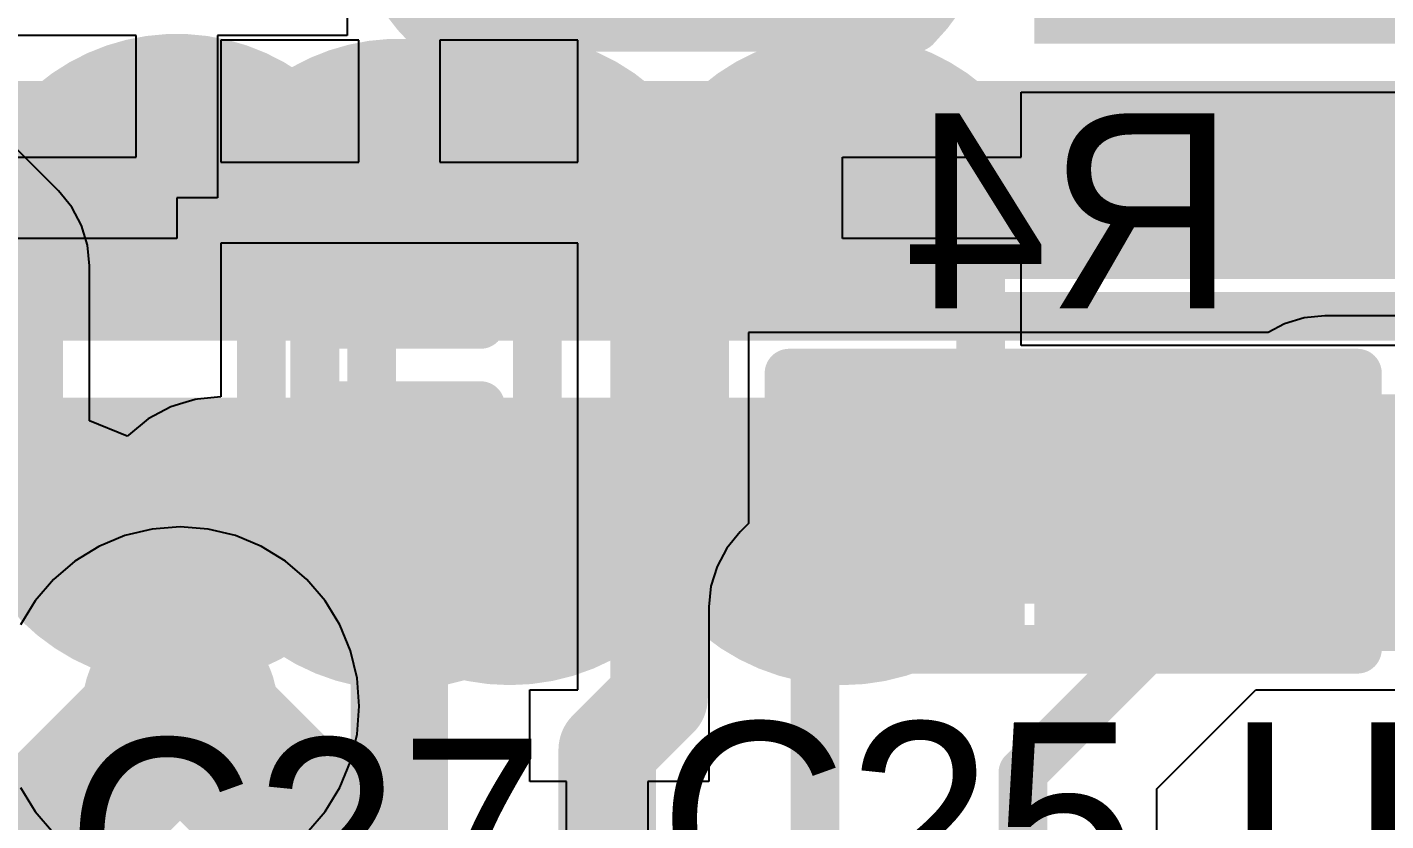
# Model space of a CAD drawing. Extents: x 122.9 to 153, y 141.4 to 165.6.
# Drawn here: x 135.406 to 139.656, y 158.636 to 161.118 of the extents above; entities that cross this region are included whole.
import ezdxf

# ---------------------------------------------------------------- set-up
doc = ezdxf.new("R2010")
doc.units = 0
doc.layers.get('0').update_dxf_attribs({"linetype": 'CONTINUOUS'})
for name, color, linetype in [('BOTTOMLAYER', 5, 'CONTINUOUS'), ('BOTTOMOVERLAY', 54, 'CONTINUOUS'), ('BOTTOMPASTE', 16, 'CONTINUOUS'), ('BOTTOMSOLDER', 6, 'CONTINUOUS'), ('MIDLAYER1', 16, 'CONTINUOUS'), ('MIDLAYER2', 76, 'CONTINUOUS'), ('MULTILAYER', 9, 'CONTINUOUS'), ('TOPLAYER', 1, 'CONTINUOUS'), ('TOPOVERLAY', 2, 'CONTINUOUS'), ('TOPPASTE', 8, 'CONTINUOUS'), ('TOPSOLDER', 216, 'CONTINUOUS')]:
    doc.layers.add(name, color=color, linetype=linetype)

# ---------------------------------------------------------------- blocks, each defined once
blk = doc.blocks.new('R0402_B_9')
at = {"layer": 'BOTTOMLAYER'}
for points in [[(-0.762, -0.3048), (-0.254, -0.3048), (-0.762, 0.3048), (-0.254, 0.3048)], [(0.254, -0.3048), (0.762, -0.3048), (0.254, 0.3048), (0.762, 0.3048)]]:
    blk.add_solid(points, dxfattribs=at)
at = {"layer": 'BOTTOMOVERLAY', "const_width": 0.1524}
for points in [[(-0.889, 0.4318), (0.889, 0.4318)], [(-0.889, -0.431795), (-0.889, 0.4318)], [(-0.0762, 0.2032), (0.1524, 0.4318)], [(0.889, -0.431795), (0.889, 0.4318)], [(-0.0762, 0.2032), (0.127, 0)], [(-0.0762, -0.2032), (0.127, 0)], [(-0.0762, -0.2032), (0.1524, -0.4318)], [(-0.889, -0.431795), (0.889, -0.431795)]]:
    blk.add_lwpolyline(points, dxfattribs=at)
at = {"layer": 'BOTTOMOVERLAY', "const_width": 0.0762}
for points in [[(-0.9271, 0.4318, 1), (-0.8509, 0.4318, 1)], [(-0.9271, 0.4318, 1), (-0.8509, 0.4318, 1)], [(0.1143, 0.4318, 1), (0.1905, 0.4318, 1)], [(0.8509, 0.4318, 1), (0.9271, 0.4318, 1)], [(0.8509, 0.4318, 1), (0.9271, 0.4318, 1)], [(-0.1143, 0.2032, 1), (-0.0381, 0.2032, 1)], [(-0.1143, 0.2032, 1), (-0.0381, 0.2032, 1)], [(0.0889, 0, 1), (0.1651, 0, 1)], [(0.0889, 0, 1), (0.1651, 0, 1)], [(-0.1143, -0.2032, 1), (-0.0381, -0.2032, 1)], [(-0.1143, -0.2032, 1), (-0.0381, -0.2032, 1)], [(-0.9271, -0.431795, 1), (-0.8509, -0.431795, 1)], [(-0.9271, -0.431795, 1), (-0.8509, -0.431795, 1)], [(0.1143, -0.4318, 1), (0.1905, -0.4318, 1)], [(0.8509, -0.431795, 1), (0.9271, -0.431795, 1)], [(0.8509, -0.431795, 1), (0.9271, -0.431795, 1)]]:
    blk.add_lwpolyline(points, format="xyb", close=True, dxfattribs=at)
at = {"layer": 'BOTTOMPASTE'}
for points in [[(-0.762, -0.3048), (-0.254, -0.3048), (-0.762, 0.3048), (-0.254, 0.3048)], [(0.254, -0.3048), (0.762, -0.3048), (0.254, 0.3048), (0.762, 0.3048)]]:
    blk.add_solid(points, dxfattribs=at)
at = {"layer": 'BOTTOMSOLDER'}
for points in [[(-0.8636, -0.4064), (-0.1524, -0.4064), (-0.8636, 0.4064), (-0.1524, 0.4064)], [(0.1524, -0.4064), (0.8636, -0.4064), (0.1524, 0.4064), (0.8636, 0.4064)]]:
    blk.add_solid(points, dxfattribs=at)
blk = doc.blocks.new('C0402_B_12')
at = {"layer": 'BOTTOMLAYER'}
for points in [[(-0.762, -0.3048), (-0.254, -0.3048), (-0.762, 0.3048), (-0.254, 0.3048)], [(0.254, -0.3048), (0.762, -0.3048), (0.254, 0.3048), (0.762, 0.3048)]]:
    blk.add_solid(points, dxfattribs=at)
at = {"layer": 'BOTTOMOVERLAY', "const_width": 0.1524}
for points in [[(-0.762003, -0.431792, -0.413008), (-0.762003, 0.431797)], [(0.761997, 0.4318, -0.423003), (0.761997, -0.4318)]]:
    blk.add_lwpolyline(points, format="xyb", dxfattribs=at)
at = {"layer": 'BOTTOMOVERLAY', "const_width": 0.0762}
for points in [[(-0.800103, 0.431797, 1), (-0.723903, 0.431797, 1)], [(-0.8001, 0.4318, 1), (-0.7239, 0.4318, 1)], [(0.723897, 0.4318, 1), (0.800097, 0.4318, 1)], [(0.7239, 0.4318, 1), (0.8001, 0.4318, 1)], [(-0.1651, 0.254, 1), (-0.0889, 0.254, 1)], [(0.0889, 0.254, 1), (0.1651, 0.254, 1)], [(-0.1651, -0.254, 1), (-0.0889, -0.254, 1)], [(0.0889, -0.254, 1), (0.1651, -0.254, 1)], [(-0.800103, -0.431792, 1), (-0.723903, -0.431792, 1)], [(-0.8001, -0.431795, 1), (-0.7239, -0.431795, 1)], [(0.723897, -0.4318, 1), (0.800097, -0.4318, 1)], [(0.7239, -0.431795, 1), (0.8001, -0.431795, 1)]]:
    blk.add_lwpolyline(points, format="xyb", close=True, dxfattribs=at)
at = {"layer": 'BOTTOMOVERLAY', "const_width": 0.1524}
for points in [[(-0.762, 0.4318), (0.762, 0.4318)], [(-0.127, 0.254), (-0.127, -0.254)], [(0.127, 0.254), (0.127, -0.254)], [(-0.762, -0.431795), (0.762, -0.431795)]]:
    blk.add_lwpolyline(points, dxfattribs=at)
at = {"layer": 'BOTTOMPASTE'}
for points in [[(-0.762, -0.3048), (-0.254, -0.3048), (-0.762, 0.3048), (-0.254, 0.3048)], [(0.254, -0.3048), (0.762, -0.3048), (0.254, 0.3048), (0.762, 0.3048)]]:
    blk.add_solid(points, dxfattribs=at)
at = {"layer": 'BOTTOMSOLDER'}
for points in [[(-0.8636, -0.4064), (-0.1524, -0.4064), (-0.8636, 0.4064), (-0.1524, 0.4064)], [(0.1524, -0.4064), (0.8636, -0.4064), (0.1524, 0.4064), (0.8636, 0.4064)]]:
    blk.add_solid(points, dxfattribs=at)
blk = doc.blocks.new('C0402_15')
at = {"layer": 'TOPLAYER'}
for points in [[(-0.761997, -0.3048), (-0.253997, -0.3048), (-0.761997, 0.3048), (-0.253997, 0.3048)], [(0.253997, -0.3048), (0.761997, -0.3048), (0.253997, 0.3048), (0.761997, 0.3048)]]:
    blk.add_solid(points, dxfattribs=at)
at = {"layer": 'TOPOVERLAY', "const_width": 0.1524}
for points in [[(-0.762003, -0.431797, -0.413008), (-0.762003, 0.431792)], [(0.761995, 0.4318, -0.423003), (0.761995, -0.4318)]]:
    blk.add_lwpolyline(points, format="xyb", dxfattribs=at)
at = {"layer": 'TOPOVERLAY', "const_width": 0.0762}
for points in [[(-0.800103, 0.431792, 1), (-0.723903, 0.431792, 1)], [(-0.8001, 0.431795, 1), (-0.7239, 0.431795, 1)], [(0.723895, 0.4318, 1), (0.800095, 0.4318, 1)], [(0.7239, 0.431795, 1), (0.8001, 0.431795, 1)], [(-0.800103, -0.431797, 1), (-0.723903, -0.431797, 1)], [(-0.8001, -0.4318, 1), (-0.7239, -0.4318, 1)], [(0.723895, -0.4318, 1), (0.800095, -0.4318, 1)], [(0.7239, -0.4318, 1), (0.8001, -0.4318, 1)]]:
    blk.add_lwpolyline(points, format="xyb", close=True, dxfattribs=at)
at = {"layer": 'TOPOVERLAY', "const_width": 0.1524}
for points in [[(-0.762, 0.431795), (0.762, 0.431795)], [(-0.762, -0.4318), (0.762, -0.4318)]]:
    blk.add_lwpolyline(points, dxfattribs=at)
at = {"layer": 'TOPPASTE'}
for points in [[(-0.761997, -0.3048), (-0.253997, -0.3048), (-0.761997, 0.3048), (-0.253997, 0.3048)], [(0.253997, -0.3048), (0.761997, -0.3048), (0.253997, 0.3048), (0.761997, 0.3048)]]:
    blk.add_solid(points, dxfattribs=at)
at = {"layer": 'TOPSOLDER'}
for points in [[(-0.863597, -0.4064), (-0.152397, -0.4064), (-0.863597, 0.4064), (-0.152397, 0.4064)], [(0.152397, -0.4064), (0.863597, -0.4064), (0.152397, 0.4064), (0.863597, 0.4064)]]:
    blk.add_solid(points, dxfattribs=at)
blk = doc.blocks.new('C0402_16')
at = {"layer": 'TOPLAYER'}
for points in [[(-0.761997, -0.3048), (-0.253997, -0.3048), (-0.761997, 0.3048), (-0.253997, 0.3048)], [(0.253997, -0.3048), (0.761997, -0.3048), (0.253997, 0.3048), (0.761997, 0.3048)]]:
    blk.add_solid(points, dxfattribs=at)
at = {"layer": 'TOPOVERLAY', "const_width": 0.1524}
for points in [[(-0.762003, -0.431797, -0.413008), (-0.762003, 0.431792)], [(0.761995, 0.4318, -0.423003), (0.761995, -0.4318)]]:
    blk.add_lwpolyline(points, format="xyb", dxfattribs=at)
at = {"layer": 'TOPOVERLAY', "const_width": 0.0762}
for points in [[(-0.800103, 0.431792, 1), (-0.723903, 0.431792, 1)], [(-0.8001, 0.431795, 1), (-0.7239, 0.431795, 1)], [(0.723895, 0.4318, 1), (0.800095, 0.4318, 1)], [(0.7239, 0.431795, 1), (0.8001, 0.431795, 1)], [(-0.800103, -0.431797, 1), (-0.723903, -0.431797, 1)], [(-0.8001, -0.4318, 1), (-0.7239, -0.4318, 1)], [(0.723895, -0.4318, 1), (0.800095, -0.4318, 1)], [(0.7239, -0.4318, 1), (0.8001, -0.4318, 1)]]:
    blk.add_lwpolyline(points, format="xyb", close=True, dxfattribs=at)
at = {"layer": 'TOPOVERLAY', "const_width": 0.1524}
for points in [[(-0.762, 0.431795), (0.762, 0.431795)], [(-0.762, -0.4318), (0.762, -0.4318)]]:
    blk.add_lwpolyline(points, dxfattribs=at)
at = {"layer": 'TOPPASTE'}
for points in [[(-0.761997, -0.3048), (-0.253997, -0.3048), (-0.761997, 0.3048), (-0.253997, 0.3048)], [(0.253997, -0.3048), (0.761997, -0.3048), (0.253997, 0.3048), (0.761997, 0.3048)]]:
    blk.add_solid(points, dxfattribs=at)
at = {"layer": 'TOPSOLDER'}
for points in [[(-0.863597, -0.4064), (-0.152397, -0.4064), (-0.863597, 0.4064), (-0.152397, 0.4064)], [(0.152397, -0.4064), (0.863597, -0.4064), (0.152397, 0.4064), (0.863597, 0.4064)]]:
    blk.add_solid(points, dxfattribs=at)
blk = doc.blocks.new('C0402_30')
at = {"layer": 'TOPLAYER'}
for points in [[(-0.761997, -0.3048), (-0.253997, -0.3048), (-0.761997, 0.3048), (-0.253997, 0.3048)], [(0.253995, -0.3048), (0.761995, -0.3048), (0.253995, 0.3048), (0.761995, 0.3048)]]:
    blk.add_solid(points, dxfattribs=at)
at = {"layer": 'TOPOVERLAY', "const_width": 0.1524}
for points in [[(-0.762005, -0.431795, -0.413008), (-0.762005, 0.431795)], [(0.761995, 0.4318, -0.423003), (0.761995, -0.4318)]]:
    blk.add_lwpolyline(points, format="xyb", dxfattribs=at)
at = {"layer": 'TOPOVERLAY', "const_width": 0.0762}
for points in [[(-0.800105, 0.431795, 1), (-0.723905, 0.431795, 1)], [(-0.800103, 0.431795, 1), (-0.723903, 0.431795, 1)], [(0.723895, 0.4318, 1), (0.800095, 0.4318, 1)], [(0.7239, 0.431795, 1), (0.8001, 0.431795, 1)], [(-0.800105, -0.431795, 1), (-0.723905, -0.431795, 1)], [(-0.800103, -0.431797, 1), (-0.723903, -0.431797, 1)], [(0.723895, -0.4318, 1), (0.800095, -0.4318, 1)], [(0.7239, -0.431795, 1), (0.8001, -0.431795, 1)]]:
    blk.add_lwpolyline(points, format="xyb", close=True, dxfattribs=at)
at = {"layer": 'TOPOVERLAY', "const_width": 0.1524}
for points in [[(0.762, 0.431795), (-0.762003, 0.431795)], [(0.762, -0.431795), (-0.762003, -0.431797)]]:
    blk.add_lwpolyline(points, dxfattribs=at)
at = {"layer": 'TOPPASTE'}
for points in [[(-0.761997, -0.3048), (-0.253997, -0.3048), (-0.761997, 0.3048), (-0.253997, 0.3048)], [(0.253995, -0.3048), (0.761995, -0.3048), (0.253995, 0.3048), (0.761995, 0.3048)]]:
    blk.add_solid(points, dxfattribs=at)
at = {"layer": 'TOPSOLDER'}
for points in [[(-0.863597, -0.4064), (-0.152397, -0.4064), (-0.863597, 0.4064), (-0.152397, 0.4064)], [(0.152395, -0.4064), (0.863595, -0.4064), (0.152395, 0.4064), (0.863595, 0.4064)]]:
    blk.add_solid(points, dxfattribs=at)
blk = doc.blocks.new('C0402_32')
at = {"layer": 'TOPLAYER'}
for points in [[(-0.761997, -0.3048), (-0.253997, -0.3048), (-0.761997, 0.3048), (-0.253997, 0.3048)], [(0.253997, -0.3048), (0.761997, -0.3048), (0.253997, 0.3048), (0.761997, 0.3048)]]:
    blk.add_solid(points, dxfattribs=at)
at = {"layer": 'TOPOVERLAY', "const_width": 0.1524}
for points in [[(-0.762003, -0.431797, -0.413008), (-0.762003, 0.431792)], [(0.761995, 0.4318, -0.423003), (0.761995, -0.4318)]]:
    blk.add_lwpolyline(points, format="xyb", dxfattribs=at)
at = {"layer": 'TOPOVERLAY', "const_width": 0.0762}
for points in [[(-0.800103, 0.431792, 1), (-0.723903, 0.431792, 1)], [(-0.8001, 0.431795, 1), (-0.7239, 0.431795, 1)], [(0.723895, 0.4318, 1), (0.800095, 0.4318, 1)], [(0.7239, 0.431795, 1), (0.8001, 0.431795, 1)], [(-0.800103, -0.431797, 1), (-0.723903, -0.431797, 1)], [(-0.8001, -0.4318, 1), (-0.7239, -0.4318, 1)], [(0.723895, -0.4318, 1), (0.800095, -0.4318, 1)], [(0.7239, -0.4318, 1), (0.8001, -0.4318, 1)]]:
    blk.add_lwpolyline(points, format="xyb", close=True, dxfattribs=at)
at = {"layer": 'TOPOVERLAY', "const_width": 0.1524}
for points in [[(-0.762, 0.431795), (0.762, 0.431795)], [(-0.762, -0.4318), (0.762, -0.4318)]]:
    blk.add_lwpolyline(points, dxfattribs=at)
at = {"layer": 'TOPPASTE'}
for points in [[(-0.761997, -0.3048), (-0.253997, -0.3048), (-0.761997, 0.3048), (-0.253997, 0.3048)], [(0.253997, -0.3048), (0.761997, -0.3048), (0.253997, 0.3048), (0.761997, 0.3048)]]:
    blk.add_solid(points, dxfattribs=at)
at = {"layer": 'TOPSOLDER'}
for points in [[(-0.863597, -0.4064), (-0.152397, -0.4064), (-0.863597, 0.4064), (-0.152397, 0.4064)], [(0.152397, -0.4064), (0.863597, -0.4064), (0.152397, 0.4064), (0.863597, 0.4064)]]:
    blk.add_solid(points, dxfattribs=at)
blk = doc.blocks.new('SOT23_5_44')
at = {"layer": 'TOPLAYER'}
for points in [[(-1.899996, 1.25), (-1.899996, 0.650001), (-0.899998, 1.25), (-0.899998, 0.650001)], [(0.899998, 1.25), (0.899998, 0.650001), (1.899996, 1.25), (1.899996, 0.650001)], [(-1.899996, 0.299999), (-1.899996, -0.299999), (-0.899998, 0.299999), (-0.899998, -0.299999)], [(-1.899996, -0.650001), (-1.899996, -1.25), (-0.899998, -0.650001), (-0.899998, -1.25)], [(0.899998, -0.650001), (0.899998, -1.25), (1.899996, -0.650001), (1.899996, -1.25)]]:
    blk.add_solid(points, dxfattribs=at)
at = {"layer": 'TOPOVERLAY'}
for points, const_width in [([(-1.143, 1.8034, 1), (-1.6002, 1.8034, 1)], 0.2), ([(-1.6502, 1.8034, 1), (-1.5502, 1.8034, 1)], 0.1), ([(-1.193, 1.8034, 1), (-1.093, 1.8034, 1)], 0.1), ([(-0.699999, 1.5, 1), (-0.599999, 1.5, 1)], 0.1), ([(-0.699999, 1.5, 1), (-0.599999, 1.5, 1)], 0.1), ([(0.599999, 1.5, 1), (0.699999, 1.5, 1)], 0.1), ([(0.599999, 1.5, 1), (0.699999, 1.5, 1)], 0.1), ([(-0.699999, -1.5, 1), (-0.599999, -1.5, 1)], 0.1), ([(-0.699999, -1.5, 1), (-0.599999, -1.5, 1)], 0.1), ([(0.599999, -1.5, 1), (0.699999, -1.5, 1)], 0.1), ([(0.599999, -1.5, 1), (0.699999, -1.5, 1)], 0.1)]:
    blk.add_lwpolyline(points, format="xyb", close=True, dxfattribs=dict(at, const_width=const_width))
at = {"layer": 'TOPOVERLAY', "const_width": 0.2}
for points in [[(0.649999, 1.5), (-0.649999, 1.5)], [(-0.649999, 1.5), (-0.649999, -1.5)], [(0.649999, 1.5), (0.649999, -1.5)], [(0.649999, -1.5), (-0.649999, -1.5)]]:
    blk.add_lwpolyline(points, dxfattribs=at)
at = {"layer": 'TOPPASTE'}
for points in [[(-1.899996, 1.25), (-1.899996, 0.650001), (-0.899998, 1.25), (-0.899998, 0.650001)], [(0.899998, 1.25), (0.899998, 0.650001), (1.899996, 1.25), (1.899996, 0.650001)], [(-1.899996, 0.299999), (-1.899996, -0.299999), (-0.899998, 0.299999), (-0.899998, -0.299999)], [(-1.899996, -0.650001), (-1.899996, -1.25), (-0.899998, -0.650001), (-0.899998, -1.25)], [(0.899998, -0.650001), (0.899998, -1.25), (1.899996, -0.650001), (1.899996, -1.25)]]:
    blk.add_solid(points, dxfattribs=at)
at = {"layer": 'TOPSOLDER'}
for points in [[(-2.001596, 1.3516), (-2.001596, 0.548401), (-0.798398, 1.3516), (-0.798398, 0.548401)], [(0.798398, 1.3516), (0.798398, 0.548401), (2.001596, 1.3516), (2.001596, 0.548401)], [(-2.001596, 0.401599), (-2.001596, -0.401599), (-0.798398, 0.401599), (-0.798398, -0.401599)], [(-2.001596, -0.548401), (-2.001596, -1.3516), (-0.798398, -0.548401), (-0.798398, -1.3516)], [(0.798398, -0.548401), (0.798398, -1.3516), (2.001596, -0.548401), (2.001596, -1.3516)]]:
    blk.add_solid(points, dxfattribs=at)

msp = doc.modelspace()

# ---------------------------------------------------------------- linework, layer by layer
at = {"layer": 'BOTTOMLAYER'}
for p, q in [((136.442801, 161.077405), (136.011001, 161.077405)), ((136.011001, 161.077405), (136.011001, 160.696405)), ((136.442801, 160.696405), (136.442801, 161.077405)), ((137.128601, 161.077405), (136.696801, 161.077405)), ((136.696801, 161.077405), (136.696801, 160.696405)), ((137.128601, 160.696405), (137.128601, 161.077405)), ((135.503938, 160.605899), (135.33122, 160.778617)), ((136.011001, 160.696405), (136.442801, 160.696405)), ((136.696801, 160.696405), (137.128601, 160.696405)), ((135.5452, 160.55562), (135.503938, 160.605899)), ((135.57586, 160.498257), (135.5452, 160.55562)), ((135.594743, 160.436011), (135.57586, 160.498257)), ((135.601118, 160.371282), (135.594743, 160.436011)), ((137.128601, 160.442405), (136.011001, 160.442405)), ((136.011001, 160.442405), (136.011001, 160.061405)), ((137.128601, 160.061405), (137.128601, 160.442405)), ((135.601118, 159.88697), (135.601118, 160.371282)), ((139.400671, 160.209024), (139.338426, 160.190142)), ((139.465401, 160.2154), (139.400671, 160.209024)), ((140.315178, 160.2154), (139.465401, 160.2154)), ((139.287649, 160.163002), (137.662001, 160.163002)), ((137.662001, 160.163002), (137.662001, 159.565437)), ((139.338426, 160.190142), (139.287649, 160.163002)), ((136.011001, 160.061405), (136.011001, 159.961771)), ((137.128601, 159.045405), (137.128601, 160.061405)), ((135.893033, 159.942306), (135.854727, 159.930686)), ((135.931333, 159.953924), (135.893033, 159.942306)), ((135.938476, 159.954628), (135.931333, 159.953924)), ((136.011001, 159.961771), (135.938476, 159.954628)), ((135.854727, 159.930686), (135.784128, 159.892949)), ((135.718451, 159.838367), (135.601118, 159.88697)), ((135.784128, 159.892949), (135.722246, 159.842162)), ((135.722246, 159.842162), (135.718451, 159.838367)), ((137.662001, 159.565437), (137.635663, 159.539099)), ((137.635663, 159.539099), (137.594401, 159.48882)), ((137.594401, 159.48882), (137.563741, 159.431457)), ((137.563741, 159.431457), (137.544858, 159.369211)), ((137.544858, 159.369211), (137.538483, 159.304482)), ((137.538483, 159.304482), (137.538483, 158.7584)), ((136.978166, 158.7584), (136.978166, 159.045405)), ((136.978166, 159.045405), (137.128601, 159.045405)), ((138.939519, 158.736086), (139.248835, 159.045402)), ((139.248835, 159.045402), (139.694001, 159.045402)), ((137.093041, 158.7584), (136.978166, 158.7584)), ((137.093041, 157.804147), (137.093041, 158.7584)), ((137.538483, 158.7584), (137.347041, 158.7584)), ((137.347041, 158.7584), (137.347041, 157.804147)), ((138.939519, 156.850403), (138.939519, 158.736086))]:
    msp.add_line(p, q, dxfattribs=at)
for points, const_width in [([(136.569801, 160.569405), (136.569803, 160.569402)], 0.3048), ([(136.569803, 160.569402), (137.179401, 160.569402)], 0.3048), ([(137.179401, 160.569402), (137.382601, 160.366202)], 0.3048), ([(137.382601, 159.020002), (137.382601, 160.366202)], 0.3048), ([(139.186001, 159.604202), (139.465401, 159.883602)], 0.1524), ([(139.465401, 159.883602), (140.315178, 159.883602)], 0.1524), ([(135.884001, 159.426402), (136.011003, 159.553405)], 0.3048), ([(136.011003, 159.553405), (136.569801, 159.553405)], 0.3048), ([(136.569801, 157.804401), (136.569801, 159.553405)], 0.3048), ([(137.870281, 159.304482), (138.170001, 159.604202)], 0.1524), ([(139.186001, 159.451802), (139.186001, 159.604202)], 0.1524), ([(135.884001, 158.994602), (135.884001, 159.426402)], 0.3048), ([(138.520521, 158.786322), (139.186001, 159.451802)], 0.1524), ([(137.870281, 157.804401), (137.870281, 159.304482)], 0.1524), ([(137.220041, 158.857442), (137.382601, 159.020002)], 0.3048), ([(137.220041, 157.804401), (137.220041, 158.857442)], 0.3048), ([(138.520521, 157.804401), (138.520521, 158.786322)], 0.1524)]:
    msp.add_lwpolyline(points, dxfattribs=dict(at, const_width=const_width))
for points, const_width in [([(136.493601, 160.569405, 1), (136.646001, 160.569405, 1)], 0.1524), ([(136.493603, 160.569402, 1), (136.646003, 160.569402, 1)], 0.1524), ([(136.493603, 160.569402, 1), (136.646003, 160.569402, 1)], 0.1524), ([(137.103201, 160.569402, 1), (137.255601, 160.569402, 1)], 0.1524), ([(137.103201, 160.569402, 1), (137.255601, 160.569402, 1)], 0.1524), ([(137.306401, 160.366202, 1), (137.458801, 160.366202, 1)], 0.1524), ([(137.306401, 160.366202, 1), (137.458801, 160.366202, 1)], 0.1524), ([(139.427301, 159.883602, 1), (139.503501, 159.883602, 1)], 0.0762), ([(139.427301, 159.883602, 1), (139.503501, 159.883602, 1)], 0.0762), ([(135.934803, 159.553405, 1), (136.087203, 159.553405, 1)], 0.1524), ([(135.934803, 159.553405, 1), (136.087203, 159.553405, 1)], 0.1524), ([(136.493601, 159.553405, 1), (136.646001, 159.553405, 1)], 0.1524), ([(136.493601, 159.553405, 1), (136.646001, 159.553405, 1)], 0.1524), ([(138.131901, 159.604202, 1), (138.208101, 159.604202, 1)], 0.0762), ([(139.147901, 159.604202, 1), (139.224101, 159.604202, 1)], 0.0762), ([(139.147901, 159.604202, 1), (139.224101, 159.604202, 1)], 0.0762), ([(135.807801, 159.426402, 1), (135.960201, 159.426402, 1)], 0.1524), ([(135.807801, 159.426402, 1), (135.960201, 159.426402, 1)], 0.1524), ([(139.147901, 159.451802, 1), (139.224101, 159.451802, 1)], 0.0762), ([(139.147901, 159.451802, 1), (139.224101, 159.451802, 1)], 0.0762), ([(137.832181, 159.304482, 1), (137.908381, 159.304482, 1)], 0.0762), ([(137.832181, 159.304482, 1), (137.908381, 159.304482, 1)], 0.0762), ([(135.731601, 158.994602, 1), (136.036401, 158.994602, 1)], 0.3048), ([(137.306401, 159.020002, 1), (137.458801, 159.020002, 1)], 0.1524), ([(137.306401, 159.020002, 1), (137.458801, 159.020002, 1)], 0.1524), ([(135.807801, 158.994602, 1), (135.960201, 158.994602, 1)], 0.1524), ([(137.143841, 158.857442, 1), (137.296241, 158.857442, 1)], 0.1524), ([(137.143841, 158.857442, 1), (137.296241, 158.857442, 1)], 0.1524), ([(138.482421, 158.786322, 1), (138.558621, 158.786322, 1)], 0.0762), ([(138.482421, 158.786322, 1), (138.558621, 158.786322, 1)], 0.0762)]:
    msp.add_lwpolyline(points, format="xyb", close=True, dxfattribs=dict(at, const_width=const_width))
at = {"layer": 'MIDLAYER1'}
for p, q in [((135.884001, 159.555129), (135.796315, 159.548228)), ((135.971686, 159.548228), (135.884001, 159.555129)), ((135.710788, 159.527695), (135.629526, 159.494035)), ((135.796315, 159.548228), (135.710788, 159.527695)), ((136.057213, 159.527695), (135.971686, 159.548228)), ((136.138475, 159.494035), (136.057213, 159.527695)), ((135.629526, 159.494035), (135.554532, 159.448078)), ((136.213469, 159.448078), (136.138475, 159.494035)), ((135.554532, 159.448078), (135.487649, 159.390954)), ((136.280352, 159.390954), (136.213469, 159.448078)), ((135.487649, 159.390954), (135.430524, 159.32407)), ((136.337477, 159.32407), (136.280352, 159.390954)), ((135.430524, 159.32407), (135.384568, 159.249077)), ((136.383433, 159.249077), (136.337477, 159.32407)), ((136.417093, 159.167815), (136.383433, 159.249077)), ((136.437627, 159.082288), (136.417093, 159.167815)), ((136.444528, 158.994602), (136.437627, 159.082288)), ((136.437627, 158.906916), (136.444528, 158.994602)), ((136.417093, 158.821389), (136.437627, 158.906916)), ((136.383433, 158.740127), (136.417093, 158.821389)), ((135.384568, 158.740127), (135.430524, 158.665134)), ((136.337477, 158.665134), (136.383433, 158.740127)), ((135.430524, 158.665134), (135.487649, 158.59825)), ((136.280352, 158.59825), (136.337477, 158.665134))]:
    msp.add_line(p, q, dxfattribs=at)
at = {"layer": 'MIDLAYER1', "const_width": 0.3048}
msp.add_lwpolyline([(135.731601, 158.994602, 1), (136.036401, 158.994602, 1)], format="xyb", close=True, dxfattribs=at)
at = {"layer": 'MIDLAYER2'}
for points, const_width in [([(134.360001, 160.874202), (144.164401, 160.874202)], 0.1524), ([(134.766401, 160.544002), (142.742001, 160.544002)], 0.1524), ([(135.096601, 160.213802), (142.513401, 160.213802)], 0.1524), ([(135.299801, 159.883602), (142.183201, 159.883602)], 0.1524), ([(133.979001, 158.029402), (135.503001, 159.553402)], 0.1524), ([(135.503001, 159.553402), (139.998801, 159.553402)], 0.1524), ([(134.512401, 157.623002), (135.884001, 158.994602)], 0.508), ([(135.884001, 158.994602), (136.544401, 158.334202)], 0.508)]:
    msp.add_lwpolyline(points, dxfattribs=dict(at, const_width=const_width))
for points, const_width in [([(135.464901, 159.553402, 1), (135.541101, 159.553402, 1)], 0.0762), ([(135.464901, 159.553402, 1), (135.541101, 159.553402, 1)], 0.0762), ([(135.731601, 158.994602, 1), (136.036401, 158.994602, 1)], 0.3048), ([(135.757001, 158.994602, 1), (136.011001, 158.994602, 1)], 0.254), ([(135.757001, 158.994602, 1), (136.011001, 158.994602, 1)], 0.254)]:
    msp.add_lwpolyline(points, format="xyb", close=True, dxfattribs=dict(at, const_width=const_width))
at = {"layer": 'MULTILAYER', "const_width": 0.3048}
msp.add_lwpolyline([(135.731601, 158.994602, 1), (136.036401, 158.994602, 1)], format="xyb", close=True, dxfattribs=at)
at = {"layer": 'TOPLAYER'}
for p, q in [((136.407202, 161.422799), (136.407202, 161.092596)), ((135.746797, 161.092596), (135.314997, 161.092596)), ((135.746797, 160.711596), (135.746797, 161.092596)), ((136.407202, 161.092596), (136.000797, 161.092596)), ((136.000797, 161.092596), (136.000797, 160.584342)), ((138.515397, 160.711596), (138.515397, 160.914603)), ((138.515397, 160.914603), (139.911602, 160.914603)), ((135.314997, 160.711596), (135.746797, 160.711596)), ((137.956343, 160.457596), (137.956343, 160.711596)), ((137.956343, 160.711596), (138.515397, 160.711596)), ((136.000797, 160.584342), (135.874051, 160.584342)), ((135.874051, 160.584342), (135.874051, 160.457596)), ((135.874051, 160.457596), (135.314997, 160.457596)), ((138.515397, 160.457596), (137.956343, 160.457596)), ((138.515397, 160.122601), (138.515397, 160.457596)), ((139.911602, 160.122601), (138.515397, 160.122601))]:
    msp.add_line(p, q, dxfattribs=at)
at = {"layer": 'TOPLAYER', "const_width": 0.508}
for points in [[(135.873797, 160.584596), (136.915197, 160.584596)], [(136.915197, 160.584596), (137.956597, 160.584596)], [(137.956597, 160.584596), (141.891603, 160.584596)], [(137.956597, 160.584596), (141.891603, 160.584596)], [(135.873797, 159.004805), (135.873797, 159.568601)], [(135.873797, 159.568601), (136.915197, 159.568601)], [(136.915197, 159.568601), (137.956597, 159.568601)], [(137.956597, 159.568601), (139.157603, 159.568601)], [(135.873797, 159.004805), (135.884001, 158.994602)]]:
    msp.add_lwpolyline(points, dxfattribs=at)
at = {"layer": 'TOPLAYER'}
for points, const_width in [([(135.746797, 160.584596, 1), (136.000797, 160.584596, 1)], 0.254), ([(136.788197, 160.584596, 1), (137.042197, 160.584596, 1)], 0.254), ([(136.788197, 160.584596, 1), (137.042197, 160.584596, 1)], 0.254), ([(137.829597, 160.584596, 1), (138.083597, 160.584596, 1)], 0.254), ([(137.829597, 160.584596, 1), (138.083597, 160.584596, 1)], 0.254), ([(137.829597, 160.584596, 1), (138.083597, 160.584596, 1)], 0.254), ([(135.746797, 159.568601, 1), (136.000797, 159.568601, 1)], 0.254), ([(135.746797, 159.568601, 1), (136.000797, 159.568601, 1)], 0.254), ([(136.788197, 159.568601, 1), (137.042197, 159.568601, 1)], 0.254), ([(136.788197, 159.568601, 1), (137.042197, 159.568601, 1)], 0.254), ([(137.829597, 159.568601, 1), (138.083597, 159.568601, 1)], 0.254), ([(137.829597, 159.568601, 1), (138.083597, 159.568601, 1)], 0.254), ([(139.030603, 159.568601, 1), (139.284603, 159.568601, 1)], 0.254), ([(135.731601, 158.994602, 1), (136.036401, 158.994602, 1)], 0.3048), ([(135.746797, 159.004805, 1), (136.000797, 159.004805, 1)], 0.254), ([(135.746797, 159.004805, 1), (136.000797, 159.004805, 1)], 0.254), ([(135.757001, 158.994602, 1), (136.011001, 158.994602, 1)], 0.254)]:
    msp.add_lwpolyline(points, format="xyb", close=True, dxfattribs=dict(at, const_width=const_width))

# ---------------------------------------------------------------- block references
for name, p, rotation in [('SOT23_5_44', (140.557601, 160.518602), 180), ('C0402_30', (137.423197, 161.549799), 180), ('C0402_15', (135.873797, 160.076599), 90), ('C0402_16', (136.915197, 160.076599), 90), ('C0402_32', (137.956597, 160.076599), 90), ('C0402_B_12', (136.569801, 160.061405), 90), ('R0402_B_9', (138.678001, 159.604202), 360)]:
    msp.add_blockref(name, p, dxfattribs=dict(rotation=rotation))

# ---------------------------------------------------------------- texts
at = {"layer": 'BOTTOMOVERLAY', "text_generation_flag": 2}
msp.add_text('R4', height=0.6096, rotation=360, dxfattribs=at).set_placement((139.186001, 160.239202))
at = {"layer": 'TOPOVERLAY'}
for s, p in [('C25', (137.382601, 158.334202)), ('U4', (139.160601, 158.334202)), ('C27', (135.528401, 158.283402))]:
    msp.add_text(s, height=0.6096, rotation=360, dxfattribs=at).set_placement(p)

doc.saveas('drawing.dxf')
